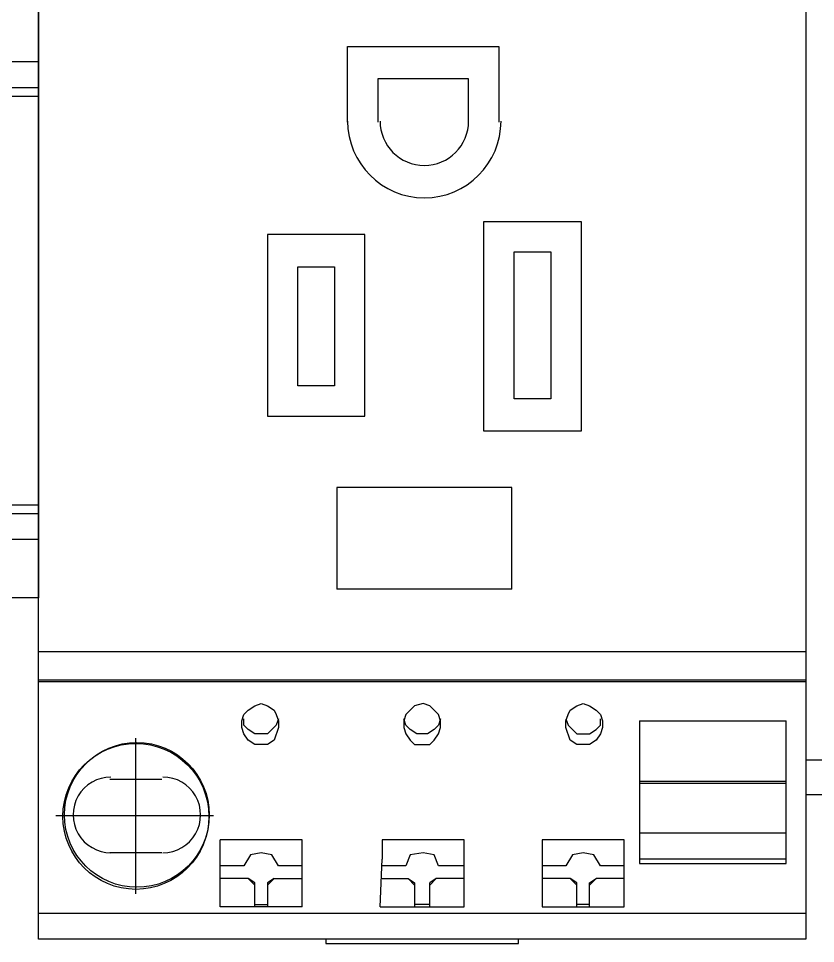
# Model space of a CAD drawing. Header units: feet. Extents: x -159 to 1687, y -48 to 1556.
# Drawn here: x 544.0154 to 544.1691, y 1044.3936 to 1044.5719 of the extents above; entities that cross this region are included whole.
import ezdxf

# ---------------------------------------------------------------- set-up
doc = ezdxf.new("R2010")
doc.units = ezdxf.units.FT
doc.header["$MEASUREMENT"] = 0
doc.layers.add('PDF_0', color=7, linetype='Continuous')
doc.layers.add('PDF_Carril', color=7, linetype='Continuous')

msp = doc.modelspace()

# ---------------------------------------------------------------- linework, layer by layer
at = {"layer": 'PDF_0', "lineweight": 25}
for p, q in [((544.0192980481654, 1044.394426071836), (544.0192980481654, 1044.641104293543)), ((544.0634667838087, 1044.405259912654), (544.0634667838087, 1044.400676364616))]:
    msp.add_line(p, q, dxfattribs=at)
for points in [[(544.1672216439526, 1044.641104293543), (544.1672216439526, 1044.394426071836), (544.0192980481654, 1044.394426071836)], [(544.0788841726655, 1044.551933449886), (544.0788841726655, 1044.566517466371), (544.1080522056375, 1044.566517466371), (544.1080522056375, 1044.551933449886)], [(544.1022185990432, 1044.551933449886), (544.1022185990432, 1044.560267173592), (544.08471777926, 1044.560267173592), (544.08471777926, 1044.551933449886)], [(544.1105523227498, 1044.461929233857), (544.1105523227498, 1044.481513484567), (544.0768007417391, 1044.481513484567), (544.0768007417391, 1044.461929233857)], [(544.1105523227498, 1044.461929233857), (544.0768007417391, 1044.461929233857)], [(544.1672216439526, 1044.449845334483), (544.0192980481654, 1044.449845334483)], [(544.0192980481654, 1044.444428414074), (544.1672216439526, 1044.444428414074)], [(544.1672216439526, 1044.444011727889), (544.0192980481654, 1044.444011727889)], [(544.0655502147354, 1044.436928062738), (544.0651335285502, 1044.435678004183), (544.0634667838087, 1044.434011259441), (544.0609666666969, 1044.434011259441), (544.0597166081409, 1044.434844631811), (544.0588832357705, 1044.435678004183), (544.0588832357705, 1044.436928062738)], [(544.0968016786342, 1044.436928062738), (544.0963849924487, 1044.435678004183), (544.0955516200784, 1044.434844631811), (544.0943015615221, 1044.434011259441), (544.0922181305955, 1044.434011259441), (544.0909680720397, 1044.434844631811), (544.0901346996691, 1044.435678004183), (544.0897180134839, 1044.436928062738)], [(544.1209694773825, 1044.436928062738), (544.1213861635679, 1044.435678004183), (544.1222195359383, 1044.434844631811), (544.1230529083089, 1044.434011259441), (544.1255530254209, 1044.434011259441), (544.1268030839769, 1044.434844631811), (544.1276364563475, 1044.435678004183), (544.1276364563475, 1044.436928062738)], [(544.135136807683, 1044.436511376553), (544.135136807683, 1044.409010088322), (544.1634714682848, 1044.409010088322), (544.1634714682848, 1044.436511376553)], [(544.135136807683, 1044.436511376553), (544.1634714682848, 1044.436511376553)], [(544.0380489265046, 1044.403176481727), (544.0380489265046, 1044.43317788707)], [(544.1672216439526, 1044.429011025217), (544.1934728736273, 1044.429011025217)], [(544.0330486922808, 1044.425260849549), (544.0430491607285, 1044.425260849549)], [(544.1634714682848, 1044.424844163364), (544.135136807683, 1044.424844163364)], [(544.1634714682848, 1044.424427477178), (544.135136807683, 1044.424427477178)], [(544.1672216439526, 1044.422344046252), (544.1934728736273, 1044.422344046252)], [(544.053049629176, 1044.418177184399), (544.0226315376478, 1044.418177184399)], [(544.1634714682848, 1044.414843694916), (544.135136807683, 1044.414843694916)], [(544.0701337627738, 1044.41359363636), (544.0542996877318, 1044.41359363636)], [(544.0542996877318, 1044.400676364616), (544.0542996877318, 1044.41359363636)], [(544.0701337627738, 1044.400676364616), (544.0701337627738, 1044.41359363636)], [(544.1013852266724, 1044.41359363636), (544.0855511516306, 1044.41359363636)], [(544.0855511516306, 1044.41359363636), (544.0855511516306, 1044.409843460693)], [(544.1013852266724, 1044.400676364616), (544.1013852266724, 1044.41359363636)], [(544.1322200043862, 1044.400676364616), (544.1322200043862, 1044.41359363636), (544.116385929344, 1044.41359363636)], [(544.116385929344, 1044.41359363636), (544.116385929344, 1044.400676364616), (544.1322200043862, 1044.400676364616)], [(544.0430491607285, 1044.411093519249), (544.0330486922808, 1044.411093519249)], [(544.0701337627738, 1044.408593402136), (544.0655502147354, 1044.408593402136), (544.0643001561793, 1044.410676833063), (544.0622167252529, 1044.411093519249), (544.0601332943263, 1044.410676833063), (544.0588832357705, 1044.408593402136), (544.0542996877318, 1044.408593402136)], [(544.1013852266724, 1044.408593402136), (544.0963849924487, 1044.408593402136), (544.0955516200784, 1044.410676833063), (544.0934681891515, 1044.411093519249), (544.0909680720397, 1044.410676833063), (544.0901346996691, 1044.408593402136), (544.0855511516306, 1044.408593402136)], [(544.1322200043862, 1044.408593402136), (544.1276364563475, 1044.408593402136), (544.1263863977917, 1044.410676833063), (544.1243029668651, 1044.411093519249), (544.1222195359383, 1044.410676833063), (544.1209694773825, 1044.408593402136), (544.116385929344, 1044.408593402136)], [(544.0851344654452, 1044.400676364616), (544.0855511516306, 1044.409843460693)], [(544.1634714682848, 1044.409843460693), (544.135136807683, 1044.409843460693)], [(544.0597166081409, 1044.406093285025), (544.0542996877318, 1044.406093285025)], [(544.0609666666969, 1044.400676364616), (544.0609666666969, 1044.405259912654), (544.0597166081409, 1044.406093285025), (544.0609666666969, 1044.404843226469)], [(544.0634667838087, 1044.404843226469), (544.064716842365, 1044.406093285025), (544.0634667838087, 1044.405259912654)], [(544.064716842365, 1044.406093285025), (544.0701337627738, 1044.406093285025)], [(544.0855511516306, 1044.406093285025), (544.0905513858545, 1044.406093285025), (544.0918014444103, 1044.405259912654), (544.0918014444103, 1044.400676364616)], [(544.0918014444103, 1044.404843226469), (544.0905513858545, 1044.406093285025)], [(544.0947182477075, 1044.404843226469), (544.0959683062636, 1044.406093285025), (544.0947182477075, 1044.405259912654)], [(544.0947182477075, 1044.400676364616), (544.0947182477075, 1044.405259912654)], [(544.1013852266724, 1044.406093285025), (544.0959683062636, 1044.406093285025)], [(544.1218028497531, 1044.406093285025), (544.116385929344, 1044.406093285025)], [(544.1230529083089, 1044.400676364616), (544.1230529083089, 1044.405259912654), (544.1218028497531, 1044.406093285025), (544.1230529083089, 1044.404843226469)], [(544.1255530254209, 1044.405259912654), (544.1268030839769, 1044.406093285025), (544.1255530254209, 1044.404843226469)], [(544.1255530254209, 1044.400676364616), (544.1255530254209, 1044.405259912654)], [(544.1322200043862, 1044.406093285025), (544.1268030839769, 1044.406093285025)], [(544.0701337627738, 1044.400676364616), (544.0542996877318, 1044.400676364616)], [(544.0609666666969, 1044.401093050801), (544.0634667838087, 1044.401093050801)], [(544.0851344654452, 1044.400676364616), (544.1013852266724, 1044.400676364616)], [(544.0947182477075, 1044.401093050801), (544.0918014444103, 1044.401093050801)], [(544.1255530254209, 1044.401093050801), (544.1230529083089, 1044.401093050801)], [(544.0192980481654, 1044.39942630606), (544.1672216439526, 1044.39942630606)], [(544.0747173108125, 1044.394426071836), (544.0747173108125, 1044.393592699465), (544.1118023813056, 1044.393592699465), (544.1118023813056, 1044.394426071836)]]:
    msp.add_lwpolyline(points, dxfattribs=at)
for points in [[(544.1051354023402, 1044.532765885361), (544.1238862806797, 1044.532765885361), (544.1238862806797, 1044.492347325385), (544.1051354023402, 1044.492347325385)], [(544.082217662148, 1044.495264128682), (544.082217662148, 1044.530265768249), (544.0634667838087, 1044.530265768249), (544.0634667838087, 1044.495264128682)], [(544.1180526740852, 1044.498597618165), (544.1109690089347, 1044.498597618165), (544.1109690089347, 1044.526932278766), (544.1180526740852, 1044.526932278766)], [(544.0763840555535, 1044.501097735277), (544.0693003904032, 1044.501097735277), (544.0693003904032, 1044.524015475469), (544.0763840555535, 1044.524015475469)], [(544.0584665495849, 1044.436511376553), (544.0588832357705, 1044.437761435109), (544.0597166081409, 1044.43859480748), (544.0609666666969, 1044.43942817985), (544.0622167252529, 1044.439844866035), (544.0634667838087, 1044.43942817985), (544.064716842365, 1044.43859480748), (544.0651335285502, 1044.437761435109), (544.0655502147354, 1044.436511376553), (544.0655502147354, 1044.435261317997), (544.064716842365, 1044.432761200885), (544.0634667838087, 1044.431927828514), (544.0609666666969, 1044.431927828514), (544.0597166081409, 1044.432761200885), (544.0588832357705, 1044.434011259441), (544.0584665495849, 1044.435261317997)], [(544.0897180134839, 1044.436511376553), (544.0897180134839, 1044.435261317997), (544.0901346996691, 1044.434011259441), (544.0909680720397, 1044.432761200885), (544.0918014444103, 1044.431927828514), (544.0947182477075, 1044.431927828514), (544.0955516200784, 1044.432761200885), (544.0963849924487, 1044.434011259441), (544.0968016786342, 1044.435261317997), (544.0968016786342, 1044.436511376553), (544.0963849924487, 1044.437761435109), (544.0955516200784, 1044.43859480748), (544.0947182477075, 1044.43942817985), (544.0934681891515, 1044.439844866035), (544.0918014444103, 1044.43942817985), (544.0901346996691, 1044.437761435109)], [(544.1280531425327, 1044.436511376553), (544.1280531425327, 1044.435261317997), (544.1276364563475, 1044.434011259441), (544.1268030839769, 1044.432761200885), (544.1255530254209, 1044.431927828514), (544.1230529083089, 1044.431927828514), (544.1218028497531, 1044.432761200885), (544.1209694773825, 1044.435261317997), (544.1209694773825, 1044.436511376553), (544.1213861635679, 1044.437761435109), (544.1218028497531, 1044.43859480748), (544.1230529083089, 1044.43942817985), (544.1243029668651, 1044.439844866035), (544.1255530254209, 1044.43942817985), (544.1268030839769, 1044.43859480748), (544.1276364563475, 1044.437761435109)]]:
    msp.add_lwpolyline(points, close=True, dxfattribs=at)
for centre, radius in [((544.0380698822964, 1044.418096853863), 0.01406592879258318), ((544.0382572273872, 1044.418385485282), 0.01395902941816262)]:
    msp.add_circle(centre, radius, dxfattribs=at)
for centre, radius, start, end in [((544.0936765475124, 1044.552141808246), 0.01479237484680701, 180.0000591383638, 359.9999408616623), ((544.0936765628519, 1044.552141823585), 0.008542097406657683, 180.0002052993547, 359.9997947009319), ((544.0332570050293, 1044.418385557836), 0.007291977899086574, 89.99976157572665, 270.0002384243124), ((544.0432575341649, 1044.418385497147), 0.007291977899073918, 269.9997615755931, 90.00023842389881)]:
    msp.add_arc(centre, radius, start, end, dxfattribs=at)
at = {"layer": 'PDF_Carril', "lineweight": 25}
msp.add_lwpolyline([(543.9947135632317, 1044.574851190078), (544.0192980481654, 1044.574851190078), (544.0192980481654, 1044.460262489115), (543.9947135632317, 1044.460262489115)], close=True, dxfattribs=at)
at = {"layer": 'PDF_Carril', "color": 9, "lineweight": 25, "true_color": 0xc6c7ca}
for points in [[(543.9947135632317, 1044.563600663074), (544.0192980481654, 1044.563600663074)], [(543.9947135632317, 1044.556933684109), (544.0192980481654, 1044.556933684109)], [(543.9947135632317, 1044.478179995084), (544.0192980481654, 1044.478179995084)], [(543.9947135632317, 1044.471513016119), (544.0192980481654, 1044.471513016119)]]:
    msp.add_lwpolyline(points, dxfattribs=at)
at = {"layer": 'PDF_Carril', "lineweight": 25}
for points in [[(543.9947135632317, 1044.55860042885), (544.0192980481654, 1044.55860042885)], [(543.9947135632317, 1044.476513250343), (544.0192980481654, 1044.476513250343)]]:
    msp.add_lwpolyline(points, dxfattribs=at)

doc.saveas('drawing.dxf')
